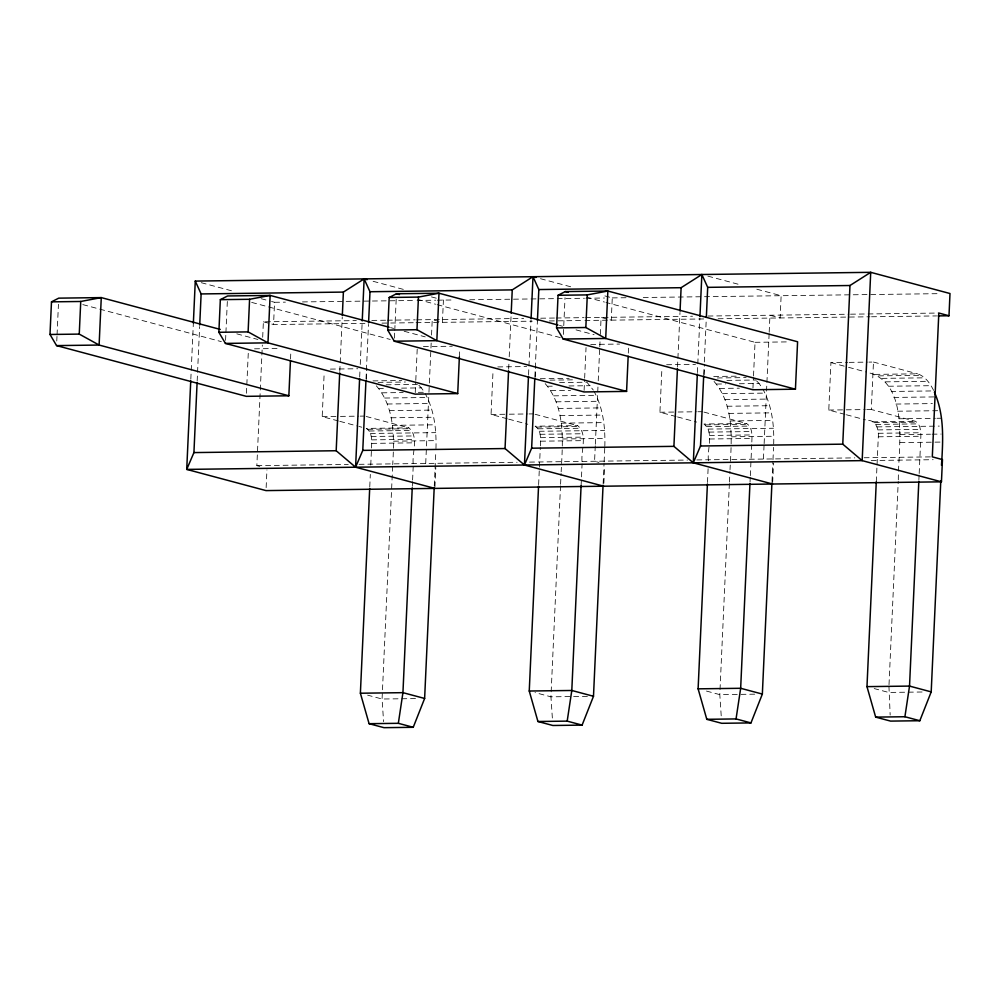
<?xml version="1.0" encoding="UTF-8"?>
<svg xmlns="http://www.w3.org/2000/svg" width="1000" height="1000" viewBox="0 0 1000 1000"><rect width="100%" height="100%" fill="white"/><g stroke="black" fill="none" stroke-linecap="round" stroke-linejoin="round"><path stroke-width="0.75" stroke-dasharray="5 3.75" d="M376.325 385.825C394.975 407.1 394.3 438.113 392.713 464.7M435.962 448.625C436.512 429.862 434.35 410.25 425.175 393.575M545.188 383.625C565.962 407.525 562.675 442.5 561.15 471.812M604.825 446.438C605.375 427.675 603.212 408.062 594.038 391.375M714.05 381.438C734.825 405.325 731.538 440.312 730.013 469.625M773.688 444.237C774.237 425.487 772.075 405.863 762.887 389.188M898.312 479.85C898.062 449.538 910.525 382.688 867.638 372.425M56.775 341.012L56.988 336.413M57.05 334.888L58.45 304.275M190.825 379.137L193.363 323.113M197.162 381.037L199.638 326.6M225.562 340.35L225.85 334.225M225.912 332.688L227.375 300.55M246.438 393.275L248.325 351.95M259.762 466.413L256.85 465.637L262.337 345.012M262.688 337.275L263.387 321.812L356.337 320.613M266.137 487.625L266.95 469.837M364.95 323.35L273.55 324.538L274.562 302.288L271.562 301.488M290.525 359.05L290.863 351.4M338.35 420.95L322.2 416.625L324.212 372.238M339.787 371.413L342.262 316.975M359.688 376.938L359.963 370.712M360.25 364.487L362.163 322.475M366.025 378.837L368.5 324.4M366.413 379.338L366.9 368.625M369.762 486.838L370.325 474.412M370.75 465.112L371.45 449.588M371.525 448.038C371.75 441.5 372.7 432.325 366.25 428.413L408.787 427.85C419.375 436.362 411.6 453.488 413.3 464.55M394.425 338.15L394.7 332.025M394.775 330.5L396.238 298.363M392.65 466.25L382.075 699.013L383.587 721.65M415.238 392.612L415.725 381.9M415.788 380.363L417.25 348.225M412.312 486.275L412.525 481.625M412.587 480.075L413.225 466.1M425.712 463.45L428.875 393.85M428.95 392.3L429.3 384.575M429.363 383.025L431.188 342.812M431.538 335.087L432.25 319.625L442.413 322.337L443.425 300.1L440.425 299.3M434.275 485.875L435.825 451.737M434.938 486.925L435.812 467.65M459.375 356.863L459.725 349.2M507.212 418.75L491.062 414.438L493.075 370.05M508.65 369.212L508.938 363M509.212 356.775L511.125 314.775M528.55 374.75L531.013 320.275M534.888 376.65L537.425 320.65M535.275 377.15L535.763 366.438M538.625 484.637L540.312 447.4M540.388 445.85C540.612 439.312 541.55 430.138 535.1 426.213L577.65 425.662C588.225 434.162 580.45 451.287 582.163 462.362M563.362 334.425L565.025 297.7M560.525 485.788L550.938 696.825L552.45 719.45M560.588 484.225L561.087 473.363M584.1 390.425L584.575 379.7M584.65 378.175L586.038 347.562M581.1 485.637L582.087 463.913M595.275 445.788L594.575 461.25L598.925 462.413M595.35 444.237L597.95 387.025M598.225 380.838L599.7 348.363M599.775 346.812L600.05 340.625M600.337 334.438L601.1 317.425L611.275 320.15L612.275 297.9L601.812 295.1M603.138 483.675L604.05 463.5M604.125 461.95L604.763 447.987M603.862 483.25L604.6 466.938M628.312 353.137L628.587 347.013M676.075 416.562L659.925 412.238L661.938 367.863M677.513 367.025L679.987 312.587M697.4 372.55L699.875 318.087M703.75 374.462L704.025 368.237M704.312 362.013L706.225 320.025M704.137 374.963L704.625 364.25M707.487 482.45L708.112 468.475M708.475 460.725C706.762 449.65 714.538 432.525 703.962 424.025L746.513 423.475C752.962 427.388 752.013 436.562 751.787 443.1M729.375 483.587L719.8 694.638L721.312 717.262M729.45 482.038L729.95 471.175M752.95 388.225L753.438 377.512M753.512 375.988L755.037 342.312L605.962 302.45M750.037 481.9L750.238 477.238M750.312 475.688L751.725 444.65M764.062 445.138L763.438 459.062L766.338 459.837M764.137 443.6L769.125 333.8M769.188 332.25L769.963 315.238L780.125 317.95L781.137 295.712L755.713 288.913M772 481.488L772.913 461.312M772.987 459.762L773.55 447.35M772.663 482.537L773.538 463.263M844.925 414.375L828.775 410.05L830.938 362.6L847.65 362.388M919.175 473.5L920.863 436.25C920.788 431.062 920.525 424.062 915.375 421.275L871.325 409.5L873.475 362.05L868.925 362.113M876.275 481.8L878.312 436.8C878.913 429.45 876.1 419.862 866.95 420.262M888.938 686.237L890.163 715.062M889.013 684.675L898.238 481.4M918.888 479.7L919.1 475.05M274.562 302.288L285.4 302.15M302.45 301.925L415.538 300.462M417.088 300.438L435.675 300.2M437.225 300.175L454.263 299.962M469.75 299.762L584.4 298.263M585.938 298.25L604.538 298.012M612.275 297.9L626.225 297.725M643.263 297.5L940.7 293.637M371.825 320.4L385.775 320.225M387.325 320.2L415.2 319.837M416.75 319.825L523.65 318.438M540.688 318.212L554.625 318.038M556.175 318.012L584.062 317.65M585.612 317.625L692.513 316.238M708 316.038L848.975 314.212M850.525 314.188L938.825 313.038M381.987 323.125L414.525 322.7M416.075 322.675L532.263 321.175M549.3 320.95L583.387 320.513M584.938 320.487L705.775 318.925M718.162 318.762L869.987 316.788M871.538 316.762L936.6 315.925M254.537 348.812L278.85 348.488M423.4 346.613L452.262 346.238M590.737 344.438L619.612 344.062M755.037 342.312L789.987 341.863M330.425 369.1L357.788 368.75M497.775 366.925L526.638 366.55M666.637 364.738L695.5 364.363M849.163 362.362L867.4 362.125M372.962 380.9L401.825 380.525M540.3 378.725L569.175 378.35M713.713 376.475L738.025 376.163M874.975 374.387L917.525 373.825C925.475 376.337 930.337 383.825 933.875 390.913L891.325 391.463M378.075 382.375L405.438 382.013M549.975 380.138L572.775 379.837M717.325 377.962L746.188 377.587M878.587 375.875L921.125 375.325M386.138 384.812L418.038 384.4M559.55 382.562L586.9 382.212L593.325 390.075M726.888 380.387L755.763 380.012M882.075 378.375L924.625 377.825M378.825 388.425L383.375 388.375M401.613 388.137L421.362 387.875L424.462 392.262L415.35 392.388M547.675 386.238L552.238 386.175M568.95 385.962L590.225 385.688M716.538 384.05L725.662 383.925M739.338 383.75L759.087 383.488L762.188 387.887M885.4 381.85L927.95 381.3M381.925 392.825L403.2 392.537M550.775 390.625L570.538 390.375M719.638 388.438L739.4 388.175M888.5 386.238L931.05 385.688M384.738 398.05L427.287 397.488M553.6 395.85L596.15 395.3M722.463 393.663L765.013 393.113M387.238 404.012L429.787 403.462M556.1 401.825L598.638 401.275M724.95 399.637L767.5 399.075M893.812 397.438L934.85 396.912M389.363 410.637L431.912 410.087M558.225 408.45L600.763 407.887M727.075 406.25L769.625 405.7M895.938 404.062L932.412 403.587M322.2 416.625L338.913 416.413M340.438 416.388L358.663 416.15M360.188 416.138L364.75 416.075M491.062 414.438L507.775 414.225M509.288 414.2L527.525 413.963M529.05 413.938L533.6 413.888M659.925 412.238L676.637 412.025M678.15 412.013L696.388 411.775M697.913 411.75L702.463 411.688M828.775 410.05L865.25 409.575M866.762 409.562L871.325 409.5M391.075 417.788L433.625 417.238M559.938 415.6L602.487 415.05M728.8 413.4L771.35 412.85M897.663 411.213L940.212 410.662M392.362 425.35L434.913 424.8M561.225 423.162L603.775 422.6M730.088 420.962L772.625 420.412M898.938 418.775L935.413 418.3M936.938 418.275L941.488 418.225M872.825 421.825L915.375 421.275M367.8 429.288L410.35 428.725M536.663 427.088L579.212 426.538M705.525 424.9L748.075 424.35M874.388 422.7L916.925 422.15M369.212 431.012L411.763 430.462M538.075 428.812L580.625 428.263M706.938 426.625L749.475 426.075M875.788 424.438L918.337 423.875M370.375 433.462L435.737 432.638M539.237 431.275L604.6 430.45M708.1 429.087L773.462 428.25M876.963 426.887L939.275 426.1M371.225 436.488L413.775 435.938M540.087 434.3L582.625 433.75M708.938 432.1L751.488 431.55M877.8 429.913L920.35 429.363M371.688 439.875L414.237 439.325M540.55 437.675L583.088 437.125M709.412 435.487L751.95 434.938M878.263 433.3L920.812 432.738M393.55 441.188L436.087 440.625M562.4 438.988L604.95 438.438M731.263 436.8L773.812 436.25M900.125 434.6L930.512 434.212M932.038 434.188L941.15 434.075M371.737 443.387L414.288 442.825M540.6 441.188L583.15 440.637M709.463 439L752 438.45M878.312 436.8L920.863 436.25M900 442.6L941.025 442.075M256.85 465.637L348.25 464.45M359.1 464.312L517.112 462.262M529.513 462.1L687.525 460.05M696.825 459.925L854.837 457.875M864.125 457.75L932.3 456.863M871.2 460.513L933.162 459.7M415.513 698.587L382.075 699.013L367.625 695.15M587.4 696.35L550.938 696.825L535.037 692.575M754.75 694.175L719.8 694.638L705.337 690.763M922.087 692L888.662 692.438L874.2 688.575M707.837 276.112L740.75 284.913M873.475 362.05L917.525 373.825M540.475 278.7L573.387 287.5M586.388 297.213L604.45 302.05M830.938 362.6L847.087 366.925M848.55 367.312L866.175 372.025M559.462 325.425L562.475 326.238M576.025 329.862L594.087 334.688M373.113 281.3L406.025 290.1M431.45 296.9L438.938 298.9M417.525 299.4L435.6 304.237M437.1 304.637L560.575 337.663M846.4 414.762L865.487 419.862M390.6 327.625L393.612 328.425M404.15 331.25L425.238 336.887M703.938 412.088L746.513 423.475M201.262 282.688L232.675 291.087M261.1 298.688L270.075 301.087M251.675 302.4L390.213 339.45M677.537 416.95L696.625 422.062M263.387 321.812L273.55 324.538M236.8 333.837L257.875 339.475M535.075 414.275L577.65 425.662M82.812 304.6L221.35 341.637M508.675 419.15L527.762 424.25M366.213 416.475L408.787 427.85M339.812 421.337L357.438 426.05M358.9 426.438L361.838 427.225M756.6 380.887L759.087 383.488M418.875 385.275L421.362 387.875"/><path stroke-width="1.5" d="M290.45 360.575L288.85 395.788L246.3 396.337L56.562 345.6L50 334.475L51.487 301.85L58.725 298.15L101.275 297.6L220.238 329.412M56.562 345.6L99.113 345.05L79.25 334.1L80.738 301.475L101.275 297.6L99.113 345.05L288.85 395.788M190.75 380.688L186.725 469.4L266.012 490.6L941.45 481.825L942.463 459.588L932.3 456.863L938.825 313.038L948.988 315.763L950 293.525L870.713 272.325L195.275 281.087L193.363 323.113M941.45 481.825L862.163 460.625L186.725 469.4L193.925 452.587L197.1 382.587M199.713 325.037L201.125 293.938L195.275 281.087M459.375 356.863L457.713 393.587L415.163 394.137L225.425 343.413L218.863 332.287L220.338 299.662L227.587 295.963L270.125 295.413L389.087 327.212M225.425 343.413L267.975 342.85L248.113 331.9L249.587 299.288L270.125 295.413L267.975 342.85L457.713 393.587M434.862 488.4L355.588 467.2L336.188 450.737L339.712 372.962M342.337 315.413L343.387 292.087L364.137 278.9L367.125 279.7M359.613 378.5L355.588 467.2L362.775 450.387L365.962 380.4M362.225 320.913L364.137 278.9L369.988 291.737L368.575 322.85M434.212 487.425L424.625 698.462L413.237 727.3L383.988 727.675L369.087 723.688L360.387 693.225L369.688 488.387M628.175 356.2L626.575 391.4L584.025 391.95L394.288 341.213L387.725 330.087L389.2 297.475L396.438 293.762L438.988 293.212L557.95 325.025M394.288 341.213L436.838 340.662L416.975 329.712L418.45 297.087L438.988 293.212L436.838 340.662L626.575 391.4M412.238 487.825L402.938 692.663L398.338 723.312L369.087 723.688M603.725 486.213L524.45 465.012L505.05 448.55L508.575 370.775M511.188 313.225L512.25 289.887L533 276.7L535.988 277.5M528.475 376.3L524.45 465.012L531.638 448.2L534.812 378.2M531.087 318.725L533 276.7L538.837 289.55L537.425 320.65M603.062 485.225L593.488 696.275L582.1 725.113L552.85 725.487L537.938 721.5L529.25 691.025L538.55 486.188M556.575 327.9L558.062 295.275L565.3 291.575L607.85 291.025L797.588 341.763L795.438 389.2L752.887 389.762L563.15 339.025L556.575 327.9L585.837 327.512L605.7 338.475L795.438 389.2M585.837 327.512L587.312 294.9L607.85 291.025L605.7 338.475L563.15 339.025M581.1 485.637L571.8 690.475L567.188 721.125L537.938 721.5M772.588 484.012L693.312 462.812L673.913 446.35L677.438 368.587M680.05 311.038L681.112 287.7L701.862 274.513L707.7 287.35L706.363 316.913M697.337 374.113L693.312 462.812L700.5 446L703.675 376.012M699.95 316.537L701.862 274.513M771.925 483.038L762.35 694.075L750.962 722.913L721.712 723.3L706.8 719.312L698.112 688.838L707.412 484M749.963 483.45L740.662 688.288L736.05 718.925L706.8 719.312M842.763 444.162L849.975 285.512L870.713 272.325L862.163 460.625L842.763 444.162L700.5 446M940.788 480.85L931.2 691.888L919.825 720.725L890.575 721.1L875.662 717.113L866.975 686.637L876.275 481.8M918.825 481.25L909.525 686.087L904.912 716.737L875.662 717.113M941.488 465.325C943.025 440.913 944.638 415.037 934.362 392.113M201.125 293.938L343.387 292.087M369.988 291.737L512.25 289.887M538.837 289.55L681.112 287.7M707.7 287.35L849.975 285.512M51.487 301.85L80.738 301.475M220.338 299.662L249.587 299.288M389.2 297.475L418.45 297.087M558.062 295.275L587.312 294.9M938.15 315.9L948.988 315.763M50 334.475L79.25 334.1M218.863 332.287L248.113 331.9M387.725 330.087L416.975 329.712M193.925 452.587L336.188 450.737M362.775 450.387L505.05 448.55M531.638 448.2L673.913 446.35M360.387 693.225L402.938 692.663L424.625 698.462M529.25 691.025L571.8 690.475L593.488 696.275M698.112 688.838L740.662 688.288L762.35 694.075M866.975 686.637L909.525 686.087L931.2 691.888M565.3 291.575L568.312 292.375M396.438 293.762L399.45 294.575M904.912 716.737L919.825 720.725M736.05 718.925L750.962 722.913M567.188 721.125L582.1 725.113M398.338 723.312L413.237 727.3"/></g></svg>
